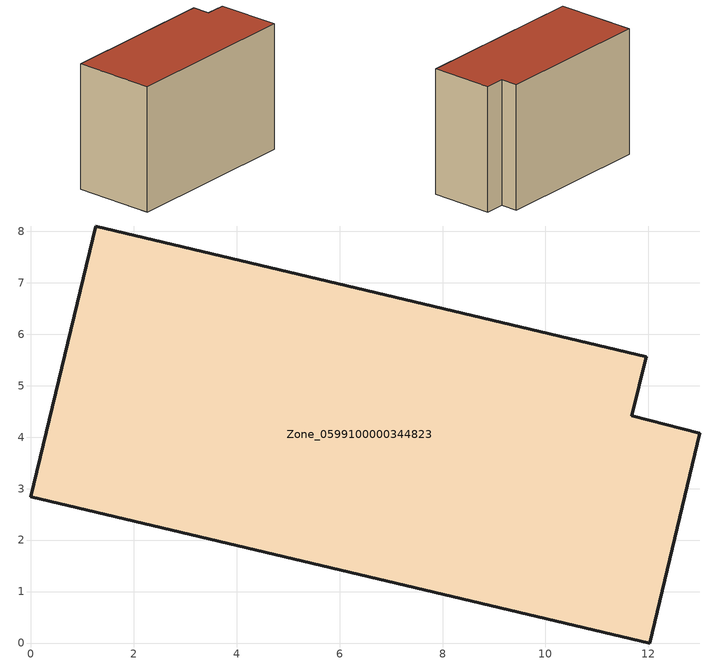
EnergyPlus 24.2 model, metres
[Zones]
Zone_0599100000344823
 floor ground (C_G): 0,2.85 1.26,8.1 11.95,5.56 11.68,4.41 12.99,4.08 12.02,0 z0
 wall outside (C_F): 1.26,8.1 0,2.85 12.02,0 12.99,4.08 11.68,4.41 11.95,5.56 1.26,8.1 z0:8.55
 roof outside (C_R): 0,2.85 12.02,0 12.99,4.08 11.68,4.41 11.95,5.56 1.26,8.1 z8.55
[BUILDING]
Pand.0599100000344823: North Axis=0; Terrain=City; Loads Convergence Tolerance Value=0.04; Temperature Convergence Tolerance Value=0.4; Solar Distribution=FullExterior; Maximum Number of Warmup Days=25; Minimum Number of Warmup Days=1
[Site:Location]
Rotterdam.The.Hague.AP_ZH_NLD Design_Conditions: Latitude=51.96; Longitude=4.45; Time Zone=1; Elevation=-4.5
[SITE:GROUNDTEMPERATURE:BUILDINGSURFACE]
18, 18, 18, 18, 18, 18, 18, 18, 18, 18, 18, 18
[MATERIAL] Thermal Absorptance=0.9; Solar Absorptance=0.7; Visible Absorptance=0.7
Name | Roughness | Thickness | Conductivity | Density | Specific Heat
G.TI.1992-2005 | MediumSmooth | 0.15 | 0.06 | 540 | 1210
F.TI.1992-2005 | Rough | 0.3 | 0.12 | 1920 | 840
R.TI.1992-2005 | MediumRough | 0.2 | 0.08 | 1500 | 1000
[CONSTRUCTION]
C_G: G.TI.1992-2005
C_F: F.TI.1992-2005
C_R: R.TI.1992-2005
[ZONE]
Zone_0599100000344823: Type=1; Multiplier=1; Ceiling Height=Autocalculate; Volume=Autocalculate; Floor Area=autocalculate; Part of Total Floor Area=Yes
[ZONEINFILTRATION:DESIGNFLOWRATE]
Infil_Zone_0599100000344823: Zone or ZoneList or Space or SpaceList=Zone_0599100000344823; Schedule=AlwaysOn; Design Flow Rate Calculation Method=Flow/Area; Flow Rate per Floor Area=0.0015; Constant Term Coefficient=1; Temperature Term Coefficient=0; Velocity Term Coefficient=0; Velocity Squared Term Coefficient=0
[HVACTEMPLATE:ZONE:IDEALLOADSAIRSYSTEM]
Zone_0599100000344823: Maximum Heating Supply Air Temperature=50; Minimum Cooling Supply Air Temperature=13; Maximum Heating Supply Air Humidity Ratio=0.0156; Minimum Cooling Supply Air Humidity Ratio=0.0077; Heating Limit=NoLimit; Cooling Limit=NoLimit; Dehumidification Control Type=ConstantSensibleHeatRatio; Cooling Sensible Heat Ratio=0.7; Dehumidification Setpoint=60; Humidification Control Type=None; Humidification Setpoint=30; Outdoor Air Method=None; Outdoor Air Flow Rate per Person=0.00944; Outdoor Air Flow Rate per Zone Floor Area=0; Outdoor Air Flow Rate per Zone=0; Demand Controlled Ventilation Type=None; Outdoor Air Economizer Type=NoEconomizer; Heat Recovery Type=None; Sensible Heat Recovery Effectiveness=0.7; Latent Heat Recovery Effectiveness=0.65
[ZONECONTROL:THERMOSTAT]
ThermostatControl_Zone_0599100000344823: Zone or ZoneList=Zone_0599100000344823; Control Type Schedule=DualSetpointControlType; Control 1=Thermostat_Zone_0599100000344823; Temperature Difference Between Cutout And Setpoint=0
[THERMOSTATSETPOINT:DUALSETPOINT]
Thermostat_Zone_0599100000344823: Heating Setpoint Temperature Schedule=HeatingSetpoint_Zone_0599100000344823; Cooling Setpoint Temperature Schedule=CoolingSetpoint_Zone_0599100000344823
[SCHEDULE:COMPACT]
HeatingSetpoint_Zone_0599100000344823: Through: 12/31, For: AllDays, Until: 24:00, 21
CoolingSetpoint_Zone_0599100000344823: Through: 12/31, For: AllDays, Until: 24:00, 24
DualSetpointControlType: Through: 12/31, For: AllDays, Until: 24:00, 4
AlwaysOn: Through: 12/31, For: AllDays, Until: 24:00, 1
